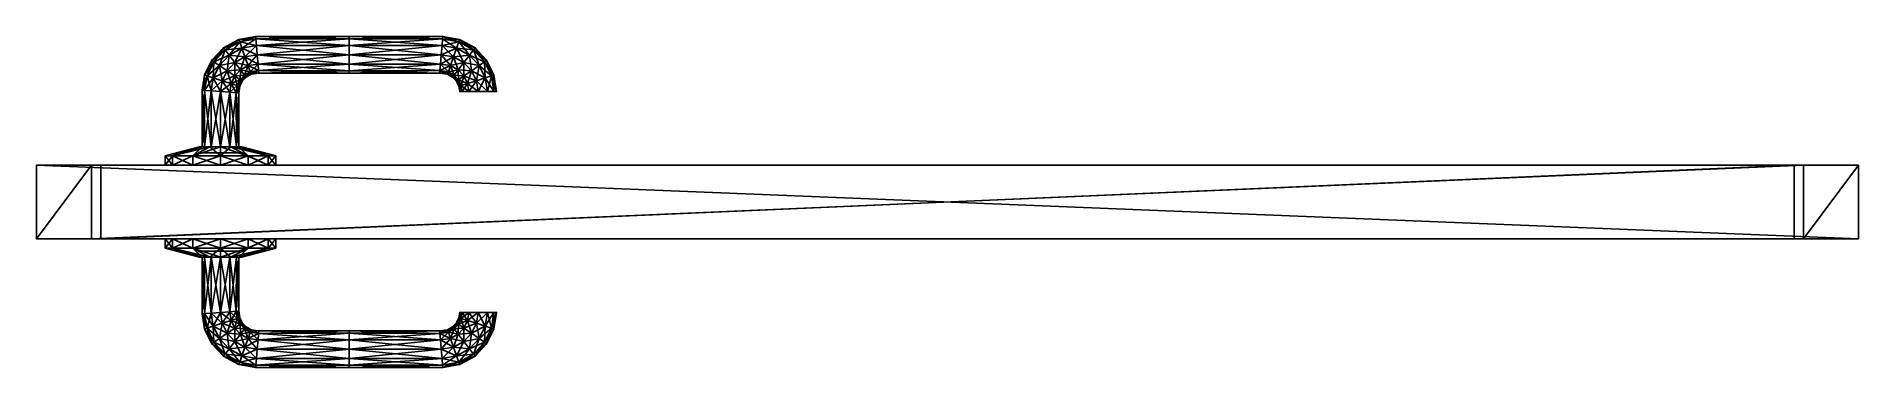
# Model space of a CAD drawing. Extents: x -49.5 to 49.5, y -9 to 9.
import ezdxf

# ---------------------------------------------------------------- set-up
doc = ezdxf.new("R2010")
doc.units = 0
doc.layers.add('DOOR', color=9, linetype='CONTINUOUS')
doc.layers.add('FRAME', color=234, linetype='CONTINUOUS')

msp = doc.modelspace()

# ---------------------------------------------------------------- meshes
at = {"layer": 'DOOR', "color": 9}
mesh = msp.add_polyface(dxfattribs=at)
corners = [(-37.504074, 8.000047, 99.000061), (-38.169968, 7.887376, 99.000061), (-38.335373, 8.364793, 99.136719), (-37.54631, 8.502366, 99.136719), (-38.45256, 8.70427, 99.495605), (-37.574387, 8.860765, 99.495605), (-38.497482, 8.832932, 100.000061), (-37.586105, 8.996873, 100.000061), (-38.45256, 8.70427, 100.504517), (-37.574387, 8.860765, 100.504517), (-38.334518, 8.364427, 100.863403), (-37.54631, 8.502366, 100.863403), (-38.169968, 7.887376, 101.000061), (-39.032516, 7.982469, 99.136719), (-38.722092, 7.584276, 99.000061), (-39.252731, 8.265794, 99.495605), (-39.335373, 8.374681, 100.000061), (-39.252731, 8.265794, 100.504517), (-39.032516, 7.982469, 100.863403), (-38.722092, 7.584276, 101.000061), (-38.412399, 7.186204, 100.863403), (-38.003098, 7.411912, 100.863403), (-38.193649, 6.902025, 100.504578), (-37.885666, 7.072435, 100.504578), (-38.110153, 6.793748, 100.000061), (-37.841843, 6.943529, 100.000061), (-38.19426, 6.901781, 99.495544), (-37.886154, 7.072435, 99.495544), (-38.412399, 7.186204, 99.136719), (-38.003098, 7.411912, 99.136719), (-39.558395, 7.42241, 99.136719), (-39.142502, 7.1364, 99.000061), (-39.853439, 7.62639, 99.495605), (-39.96489, 7.704515, 100.000061), (-39.853439, 7.62639, 100.504517), (-39.558884, 7.421678, 100.863403), (-39.142502, 7.1364, 101.000061), (-38.728683, 6.848802, 100.863403), (-38.728683, 6.848802, 99.136719), (-39.890671, 6.743944, 99.136719), (-40.232834, 6.85222, 99.495605), (-40.362961, 6.89348, 100.000061), (-40.232834, 6.85222, 100.504517), (-39.890671, 6.743944, 100.863403), (-39.40947, 6.592088, 101.000061)]
mesh.append_faces([[corners[k] for k in face] for face in [(1, 13, 2), (2, 15, 4), (4, 16, 6), (6, 17, 8), (8, 18, 10), (10, 19, 12), (12, 20, 21), (21, 22, 23), (23, 24, 25), (25, 26, 27), (27, 28, 29), (29, 14, 1), (14, 30, 13), (13, 32, 15), (15, 33, 16), (16, 34, 17), (17, 35, 18), (18, 36, 19), (19, 37, 20), (26, 38, 28), (28, 31, 14), (31, 39, 30), (30, 40, 32), (32, 41, 33), (33, 42, 34), (34, 43, 35), (35, 44, 36)]], dxfattribs={"vtx0": -1})
mesh.append_faces([[corners[k] for k in face] for face in [(0, 1, 2), (3, 2, 4), (5, 4, 6), (7, 6, 8), (9, 8, 10), (11, 10, 12), (1, 14, 13), (2, 13, 15), (4, 15, 16), (6, 16, 17), (8, 17, 18), (10, 18, 19), (12, 19, 20), (21, 20, 22), (23, 22, 24), (27, 26, 28), (29, 28, 14), (14, 31, 30), (13, 30, 32), (15, 32, 33), (16, 33, 34), (17, 34, 35), (18, 35, 36), (19, 36, 37), (28, 38, 31), (30, 39, 40), (32, 40, 41), (33, 41, 42), (34, 42, 43)]], dxfattribs={"vtx2": -1})
mesh = msp.add_polyface(dxfattribs=at)
corners = [(-32.504074, 7.999787, 99.000061), (-37.54631, 8.502366, 99.136719), (-32.502365, 8.505158, 99.136719), (-37.504074, 8.000047, 99.000061), (-37.574387, 8.860765, 99.495605), (-32.502365, 8.863313, 99.495605), (-37.586105, 8.996873, 100.000061), (-32.502975, 9.000031, 100.000061), (-37.574387, 8.860765, 100.504517), (-32.502365, 8.863313, 100.504517), (-37.54631, 8.502366, 100.863403), (-32.502365, 8.505158, 100.863403), (-37.504074, 8.000047, 101.000061), (-32.504074, 7.999787, 101.000061), (-37.460739, 7.497606, 100.863403), (-32.502609, 7.495759, 100.863403), (-37.432297, 7.139452, 100.504578), (-32.503708, 7.136384, 100.504578), (-37.4207, 7.003343, 100.000061), (-32.503464, 6.999787, 100.000061), (-37.432297, 7.139452, 99.495544), (-32.503708, 7.136384, 99.495544), (-37.460739, 7.497606, 99.136719), (-32.502609, 7.495759, 99.136719), (-38.335373, 8.364793, 99.136719), (-38.45256, 8.70427, 99.495605), (-38.497482, 8.832932, 100.000061), (-38.45256, 8.70427, 100.504517), (-38.334518, 8.364427, 100.863403), (-38.169968, 7.887376, 101.000061), (-38.003098, 7.411912, 100.863403), (-37.885666, 7.072435, 100.504578), (-37.841843, 6.943529, 100.000061), (-37.886154, 7.072435, 99.495544), (-38.003098, 7.411912, 99.136719), (-38.169968, 7.887376, 99.000061), (-38.002365, 2.000291, 97.401985), (-36.904953, 2.500047, 98.500061), (-36.906296, 1.99907, 98.500061), (-38.002853, 2.499925, 97.401985), (-36.501877, 2.500169, 100.000061), (-36.501877, 2.000047, 100.000061), (-36.904953, 2.500047, 101.500061), (-36.906296, 1.99907, 101.500061), (-38.00383, 2.499437, 102.598137), (-38.002365, 2.000291, 102.598137), (-38.514206, 2.999437, 99.429039), (-38.361496, 3.000047, 100.000061), (-38.514206, 2.999437, 100.571083), (-38.003586, 1.999681, 87.401985), (-36.904953, 2.500047, 88.500061), (-36.906296, 1.99907, 88.500061), (-38.002853, 2.49994, 87.401985), (-36.501877, 2.500169, 90.000061), (-36.501755, 2.000169, 90.000061), (-36.904953, 2.500047, 91.500061), (-36.906296, 1.99907, 91.500061), (-38.002853, 2.499925, 92.598137), (-38.003586, 1.999681, 92.598137), (-39.502853, 2.500169, 90.000061)]
mesh.append_faces([[corners[k] for k in face] for face in [(0, 1, 2), (2, 4, 5), (5, 6, 7), (7, 8, 9), (3, 24, 1), (1, 25, 4), (4, 26, 6), (6, 27, 8), (8, 28, 10), (10, 29, 12), (12, 30, 14), (14, 31, 16), (16, 32, 18), (18, 33, 20), (20, 34, 22), (22, 35, 3), (36, 37, 38), (38, 40, 41), (41, 42, 43), (43, 44, 45), (39, 46, 37), (37, 47, 40), (40, 48, 42), (49, 50, 51), (51, 53, 54), (54, 55, 56), (56, 57, 58)]], dxfattribs={"vtx0": -1})
mesh.append_faces([[corners[k] for k in face] for face in [(50, 59, 53), (53, 59, 55)]], dxfattribs={"vtx0": -1, "vtx1": -1})
mesh.append_faces([[corners[k] for k in face] for face in [(0, 3, 1), (2, 1, 4), (5, 4, 6), (7, 6, 8), (9, 8, 10), (11, 10, 12), (13, 12, 14), (15, 14, 16), (17, 16, 18), (19, 18, 20), (21, 20, 22), (23, 22, 3), (12, 29, 30), (14, 30, 31), (16, 31, 32), (18, 32, 33), (20, 33, 34), (22, 34, 35), (36, 39, 37), (38, 37, 40), (41, 40, 42), (43, 42, 44), (40, 47, 48), (49, 52, 50), (51, 50, 53), (54, 53, 55), (56, 55, 57)]], dxfattribs={"vtx2": -1})
mesh = msp.add_polyface(dxfattribs=at)
corners = [(-26.81279, 6.901764, 100.504585), (-27.165573, 6.942902, 100.000069), (-26.895554, 6.793488, 100.000069), (-27.120529, 7.072419, 100.504585), (-27.120529, 7.072419, 99.495552), (-26.81279, 6.901764, 99.495552), (-27.001877, 7.412018, 99.136726), (-26.837448, 7.887604, 99.000069), (-27.461716, 8.502228, 99.136726), (-26.671555, 8.363922, 99.136726), (-27.504562, 7.999665, 99.000069), (-27.431931, 8.860504, 99.495613), (-26.552414, 8.703644, 99.495613), (-27.42131, 8.996124, 100.000069), (-26.507492, 8.833038, 100.000069), (-27.431931, 8.860504, 100.504524), (-26.552414, 8.703644, 100.504524), (-27.461716, 8.502228, 100.863411), (-26.671555, 8.363922, 100.863411), (-27.504562, 7.999665, 101.000069), (-26.837448, 7.887604, 101.000069), (-27.546188, 7.496613, 100.863411), (-27.001877, 7.412018, 100.863411), (-27.574631, 7.140656, 100.504585), (-27.585617, 7.004059, 100.000069), (-27.574631, 7.140656, 99.495552), (-27.546188, 7.496613, 99.136726), (-32.502365, 8.505158, 99.136719), (-32.504074, 7.999787, 99.000061), (-32.502365, 8.863313, 99.495605), (-32.502975, 9.000031, 100.000061), (-32.502365, 8.863313, 100.504517), (-32.502365, 8.505158, 100.863403), (-32.504074, 7.999787, 101.000061), (-32.502609, 7.495759, 100.863403), (-32.503708, 7.136384, 100.504578), (-32.503464, 6.999787, 100.000061), (-32.503708, 7.136384, 99.495544), (-32.502609, 7.495759, 99.136719), (-37.54631, 8.502366, 100.863403), (-37.504074, 8.000047, 101.000061), (-37.460739, 7.497606, 100.863403), (-37.432297, 7.139452, 100.504578), (-37.4207, 7.003343, 100.000061), (-37.432297, 7.139452, 99.495544), (-37.460739, 7.497606, 99.136719), (-37.504074, 8.000047, 99.000061)]
mesh.append_faces([[corners[k] for k in face] for face in [(0, 1, 2), (7, 8, 9), (18, 19, 20), (20, 21, 22), (22, 23, 3), (3, 24, 1), (1, 25, 4), (4, 26, 6), (6, 10, 7), (10, 27, 8), (8, 29, 11), (11, 30, 13), (13, 31, 15), (15, 32, 17), (17, 33, 19), (19, 34, 21), (21, 35, 23), (23, 36, 24), (24, 37, 25), (25, 38, 26), (26, 28, 10), (31, 39, 32), (32, 40, 33), (33, 41, 34), (34, 42, 35), (35, 43, 36), (36, 44, 37), (37, 45, 38), (38, 46, 28)]], dxfattribs={"vtx0": -1})
mesh.append_faces([[corners[k] for k in face] for face in [(0, 3, 1), (2, 1, 4), (5, 4, 6), (7, 10, 8), (9, 8, 11), (12, 11, 13), (14, 13, 15), (16, 15, 17), (18, 17, 19), (20, 19, 21), (22, 21, 23), (3, 23, 24), (1, 24, 25), (4, 25, 26), (6, 26, 10), (10, 28, 27), (8, 27, 29), (11, 29, 30), (13, 30, 31), (15, 31, 32), (17, 32, 33), (19, 33, 34), (21, 34, 35), (23, 35, 36), (24, 36, 37), (25, 37, 38), (26, 38, 28)]], dxfattribs={"vtx2": -1})
mesh = msp.add_polyface(dxfattribs=at)
corners = [(-26.008316, -6.001328, 100.863411), (-26.008316, -6.001328, 99.136726), (-26.365128, -6.00206, 99.495552), (-26.008347, 5.99942, 100.863411), (-26.365158, 6.000153, 99.495552), (-26.008347, 5.99942, 99.136726), (-26.503342, 5.999665, 100.000069), (-26.365158, 6.000153, 100.504585), (-26.419235, 6.332428, 100.504585), (-26.078171, 6.439362, 100.863411), (-26.54985, 6.290436, 100.000069), (-26.419968, 6.331208, 99.495552), (-26.078171, 6.439362, 99.136726), (-26.573776, 6.644928, 100.504585), (-26.27739, 6.849518, 100.863411), (-26.684738, 6.568512, 100.000069), (-26.573776, 6.644928, 99.495552), (-26.27739, 6.849518, 99.136726), (-25.862839, 7.136383, 99.000069), (-26.281906, 7.584625, 99.000069), (-25.972824, 7.982941, 99.136726), (-25.862839, 7.136383, 101.000069), (-26.593185, 7.184968, 100.863411), (-26.281906, 7.584625, 101.000069), (-26.81279, 6.901764, 100.504585), (-26.895554, 6.793488, 100.000069), (-26.81279, 6.901764, 99.495552), (-26.593185, 7.184968, 99.136726), (-26.671555, 8.363922, 99.136726), (-26.837448, 7.887604, 99.000069), (-26.552414, 8.703644, 99.495613), (-25.754807, 8.265656, 99.495613), (-26.507492, 8.833038, 100.000069), (-25.671188, 8.373566, 100.000069), (-26.552414, 8.703644, 100.504524), (-25.754807, 8.265656, 100.504524), (-26.671555, 8.363922, 100.863411), (-25.972824, 7.982941, 100.863411), (-26.837448, 7.887604, 101.000069), (-27.001877, 7.412018, 100.863411), (-27.120529, 7.072419, 100.504585), (-27.120529, 7.072419, 99.495552), (-27.001877, 7.412018, 99.136726), (-27.431931, 8.860504, 99.495613), (-27.42131, 8.996124, 100.000069), (-27.431931, 8.860504, 100.504524), (-27.461716, 8.502228, 100.863411)]
mesh.append_faces([[corners[k] for k in face] for face in [(3, 8, 7), (7, 10, 6), (6, 11, 4), (4, 12, 5), (9, 13, 8), (8, 15, 10), (10, 16, 11), (11, 17, 12), (21, 22, 14), (14, 24, 13), (13, 25, 15), (15, 26, 16), (16, 27, 17), (17, 19, 18), (19, 28, 20), (20, 30, 31), (35, 36, 37), (37, 38, 23), (23, 39, 22), (22, 40, 24), (25, 41, 26), (26, 42, 27), (27, 29, 19), (28, 43, 30), (30, 44, 32), (32, 45, 34), (34, 46, 36)]], dxfattribs={"vtx0": -1})
mesh.append_faces([[corners[k] for k in face] for face in [(0, 1, 2), (3, 4, 5), (3, 6, 4)]], dxfattribs={"vtx0": -1, "vtx2": -1})
mesh.append_faces([[corners[k] for k in face] for face in [(3, 7, 6), (3, 9, 8), (7, 8, 10), (6, 10, 11), (4, 11, 12), (9, 14, 13), (8, 13, 15), (10, 15, 16), (11, 16, 17), (12, 17, 18), (18, 19, 20), (21, 23, 22), (14, 22, 24), (13, 24, 25), (15, 25, 26), (16, 26, 27), (17, 27, 19), (19, 29, 28), (20, 28, 30), (31, 30, 32), (33, 32, 34), (35, 34, 36), (37, 36, 38), (23, 38, 39), (22, 39, 40), (27, 42, 29)]], dxfattribs={"vtx2": -1})
mesh = msp.add_polyface(dxfattribs=at)
corners = [(-46.000015, -1.999956, 226.000549), (45.999954, -1.999918, 226.000549), (45.999985, 2.000082, 226.000549), (-46.000015, 2.000044, 226.000549), (-46.000015, -2.000017, 0.499931), (45.999954, -1.999979, 0.499931), (45.999985, 2.000021, 0.49993), (-46.000015, 1.999983, 0.49993), (-26.008316, -6.001328, 100.863411), (-24.996964, -6.002792, 100.863411), (-24.639786, -6.001938, 100.504524), (-24.503189, -6.00206, 100.000069), (-24.639786, -6.001938, 99.495613), (-24.996964, -6.002792, 99.136726), (-25.503799, -6.001083, 99.000069), (-25.114517, -6.746078, 99.136726), (-24.773087, -6.854599, 99.495613), (-24.642349, -6.895248, 100.000069), (-24.773087, -6.854599, 100.504524), (-25.114761, -6.746567, 100.863411), (-25.595596, -6.594589, 101.000069), (-25.153824, -7.628036, 99.495613), (-25.44838, -7.424545, 99.136726), (-25.0392, -7.706894, 100.000069), (-25.153824, -7.628036, 100.504524), (-25.44838, -7.424545, 100.863411), (-25.671158, -8.375473, 100.000069), (-26.008347, 5.99942, 100.863411), (-24.639816, 6.000031, 100.504524), (-24.996994, 6.000885, 100.863411), (-24.50322, 6.000153, 100.000069), (-24.639816, 6.000031, 99.495613), (-24.996994, 6.000885, 99.136726), (-25.50383, 5.999176, 99.000069), (-25.114548, 6.744171, 99.136726), (-24.773117, 6.852692, 99.495613), (-24.64238, 6.893341, 100.000069), (-24.773117, 6.852692, 100.504524), (-25.114792, 6.744659, 100.863411), (-25.595627, 6.592682, 101.000069), (-25.153854, 7.626129, 99.495613), (-25.44841, 7.422638, 99.136726), (-25.03923, 7.704987, 100.000069), (-25.153854, 7.626129, 100.504524), (-25.44841, 7.422638, 100.863411), (-25.671188, 8.373566, 100.000069)]
mesh.append_faces([[corners[k] for k in face] for face in [(0, 2, 3), (0, 5, 1), (1, 6, 2), (2, 7, 3), (4, 6, 5), (13, 16, 15), (12, 17, 16), (11, 18, 17), (10, 19, 18), (9, 20, 19), (15, 21, 22), (16, 23, 21), (17, 24, 23), (18, 25, 24), (33, 34, 32), (32, 35, 31), (31, 36, 30), (30, 37, 28), (28, 38, 29), (34, 40, 35), (35, 42, 36), (36, 43, 37), (37, 44, 38), (40, 45, 42)]], dxfattribs={"vtx0": -1})
mesh.append_faces([[corners[k] for k in face] for face in [(8, 9, 10), (8, 10, 11), (8, 11, 12), (8, 12, 13), (27, 28, 29), (27, 30, 28), (27, 31, 30), (27, 32, 31)]], dxfattribs={"vtx0": -1, "vtx2": -1})
mesh.append_faces([[corners[k] for k in face] for face in [(0, 1, 2), (0, 4, 5), (1, 5, 6), (2, 6, 7), (4, 7, 6), (14, 13, 15), (13, 12, 16), (12, 11, 17), (11, 10, 18), (10, 9, 19), (15, 16, 21), (16, 17, 23), (17, 18, 24), (18, 19, 25), (21, 23, 26), (32, 34, 35), (31, 35, 36), (30, 36, 37), (28, 37, 38), (29, 38, 39), (34, 41, 40), (35, 40, 42), (36, 42, 43), (37, 43, 44)]], dxfattribs={"vtx2": -1})
mesh = msp.add_polyface(dxfattribs=at)
corners = [(-26.008316, -6.001328, 100.863411), (-25.503799, -6.001083, 101.000069), (-24.996964, -6.002792, 100.863411), (-24.996964, -6.002792, 99.136726), (-25.503799, -6.001083, 99.000069), (-26.008316, -6.001328, 99.136726), (-25.114517, -6.746078, 99.136726), (-25.596573, -6.593613, 99.000069), (-25.595596, -6.594589, 101.000069), (-26.07814, -6.441269, 100.863411), (-26.07814, -6.441269, 99.136726), (-25.44838, -7.424545, 99.136726), (-25.862808, -7.13829, 99.000069), (-25.114761, -6.746567, 100.863411), (-25.862808, -7.13829, 101.000069), (-25.44838, -7.424545, 100.863411), (-26.277359, -6.851425, 100.863411), (-25.972794, -7.984848, 99.136726), (-25.153824, -7.628036, 99.495613), (-25.754776, -8.267563, 99.495613), (-25.671158, -8.375473, 100.000069), (-25.0392, -7.706894, 100.000069), (-25.153824, -7.628036, 100.504524), (-25.754776, -8.267563, 100.504524), (-25.972794, -7.984848, 100.863411), (-26.281876, -7.586533, 101.000069), (-26.507462, -8.834946, 100.000069), (-26.552383, -8.705551, 100.504524), (-26.008347, 5.99942, 100.863411), (-24.996994, 6.000885, 100.863411), (-25.50383, 5.999176, 101.000069), (-25.50383, 5.999176, 99.000069), (-24.996994, 6.000885, 99.136726), (-26.008347, 5.99942, 99.136726), (-25.596603, 6.591705, 99.000069), (-25.114548, 6.744171, 99.136726), (-25.595627, 6.592682, 101.000069), (-26.078171, 6.439362, 100.863411), (-26.078171, 6.439362, 99.136726), (-25.44841, 7.422638, 99.136726), (-25.862839, 7.136383, 99.000069), (-25.114792, 6.744659, 100.863411), (-25.862839, 7.136383, 101.000069), (-25.44841, 7.422638, 100.863411), (-26.27739, 6.849518, 100.863411), (-25.972824, 7.982941, 99.136726), (-25.754807, 8.265656, 99.495613), (-25.153854, 7.626129, 99.495613), (-25.671188, 8.373566, 100.000069), (-25.03923, 7.704987, 100.000069), (-25.754807, 8.265656, 100.504524), (-25.153854, 7.626129, 100.504524), (-25.972824, 7.982941, 100.863411), (-26.281906, 7.584625, 101.000069), (-26.507492, 8.833038, 100.000069), (-26.552414, 8.703644, 100.504524)]
mesh.append_faces([[corners[k] for k in face] for face in [(4, 6, 7), (1, 9, 8), (5, 7, 10), (7, 11, 12), (13, 14, 15), (8, 16, 14), (11, 19, 17), (18, 20, 19), (21, 23, 20), (22, 24, 23), (15, 25, 24), (28, 29, 30), (29, 36, 30), (30, 37, 28), (33, 34, 31), (34, 39, 35), (41, 42, 36), (36, 44, 37), (38, 40, 34), (40, 45, 39), (39, 46, 47), (49, 50, 51), (51, 52, 43), (43, 53, 42), (46, 54, 48), (48, 55, 50)]], dxfattribs={"vtx0": -1})
mesh.append_faces([[corners[k] for k in face] for face in [(0, 3, 4), (0, 4, 5), (28, 31, 32), (28, 33, 31)]], dxfattribs={"vtx0": -1, "vtx2": -1})
mesh.append_faces([[corners[k] for k in face] for face in [(0, 1, 2), (2, 1, 8), (1, 0, 9), (5, 4, 7), (7, 6, 11), (13, 8, 14), (8, 9, 16), (10, 7, 12), (12, 11, 17), (11, 18, 19), (21, 22, 23), (22, 15, 24), (15, 14, 25), (19, 20, 26), (20, 23, 27), (31, 34, 35), (30, 36, 37), (33, 38, 34), (34, 40, 39), (41, 43, 42), (36, 42, 44), (39, 45, 46), (47, 46, 48), (49, 48, 50), (51, 50, 52), (43, 52, 53)]], dxfattribs={"vtx2": -1})
mesh = msp.add_polyface(dxfattribs=at)
corners = [(-37.841843, 6.943529, 100.000061), (-38.110153, 6.793748, 100.000061), (-38.19426, 6.901781, 99.495544), (-38.412399, 7.186204, 100.863403), (-38.434494, 6.644334, 100.504578), (-38.193649, 6.902025, 100.504578), (-38.728683, 6.848802, 100.863403), (-38.319138, 6.56804, 100.000061), (-38.434494, 6.644334, 99.495544), (-38.728683, 6.848802, 99.136719), (-39.142502, 7.1364, 99.000061), (-39.40947, 6.592088, 99.000061), (-39.890671, 6.743944, 99.136719), (-39.558884, 7.421678, 100.863403), (-39.890671, 6.743944, 100.863403), (-39.40947, 6.592088, 101.000061), (-39.142502, 7.1364, 101.000061), (-38.92717, 6.440599, 100.863403), (-38.585617, 6.331956, 100.504578), (-38.456955, 6.29033, 100.000061), (-38.585739, 6.332078, 99.495544), (-38.92717, 6.440599, 99.136719), (-40.004196, 6.040086, 99.136719), (-39.502365, 6.000413, 99.000061), (-40.363205, 6.06743, 99.495605), (-40.232834, 6.85222, 99.495605), (-40.500168, 6.077562, 100.000061), (-40.362961, 6.89348, 100.000061), (-40.363205, 6.06743, 100.504517), (-40.232834, 6.85222, 100.504517), (-40.004196, 6.040086, 100.863403), (-39.502365, 6.000413, 101.000061), (-38.999313, 5.961229, 100.863403), (-38.642502, 5.93242, 100.504578), (-38.505051, 5.921922, 100.000061), (-38.643112, 5.93181, 99.495544), (-38.999313, 5.961229, 99.136719), (-40.006516, 3.000535, 99.136719), (-40.366257, 3.000169, 99.495605), (-40.502121, 3.000413, 100.000061), (-40.366257, 3.000169, 100.504517), (-40.00798, 2.999559, 100.863403), (-39.502121, 2.999925, 101.000061), (-38.99736, 2.999925, 100.863403), (-38.63884, 2.999925, 100.504578), (-38.99736, 2.999925, 99.136719), (-39.502121, 2.999925, 99.000061)]
mesh.append_faces([[corners[k] for k in face] for face in [(3, 4, 5), (5, 7, 1), (1, 8, 2), (16, 17, 6), (6, 18, 4), (4, 19, 7), (7, 20, 8), (8, 21, 9), (9, 11, 10), (11, 22, 12), (12, 24, 25), (25, 26, 27), (27, 28, 29), (29, 30, 14), (14, 31, 15), (15, 32, 17), (17, 33, 18), (18, 34, 19), (19, 35, 20), (20, 36, 21), (21, 23, 11), (23, 37, 22), (22, 38, 24), (24, 39, 26), (26, 40, 28), (28, 41, 30), (30, 42, 31), (31, 43, 32), (32, 44, 33), (35, 45, 36), (36, 46, 23)]], dxfattribs={"vtx0": -1})
mesh.append_faces([[corners[k] for k in face] for face in [(0, 1, 2), (3, 6, 4), (5, 4, 7), (1, 7, 8), (2, 8, 9), (10, 11, 12), (13, 14, 15), (16, 15, 17), (6, 17, 18), (4, 18, 19), (7, 19, 20), (8, 20, 21), (9, 21, 11), (11, 23, 22), (12, 22, 24), (25, 24, 26), (27, 26, 28), (29, 28, 30), (14, 30, 31), (15, 31, 32), (17, 32, 33), (18, 33, 34), (19, 34, 35), (20, 35, 36), (21, 36, 23)]], dxfattribs={"vtx2": -1})
mesh = msp.add_polyface(dxfattribs=at)
corners = [(-46.000015, 2.000044, 226.000549), (-46.000015, 1.999983, 0.49993), (-46.000015, -2.000017, 0.499931), (-40.004196, 6.040086, 99.136719), (-40.006516, 3.000535, 99.136719), (-40.366257, 3.000169, 99.495605), (-40.363205, 6.06743, 99.495605), (-40.502121, 3.000413, 100.000061), (-40.500168, 6.077562, 100.000061), (-40.366257, 3.000169, 100.504517), (-40.363205, 6.06743, 100.504517), (-40.00798, 2.999559, 100.863403), (-40.004196, 6.040086, 100.863403), (-39.502121, 2.999925, 101.000061), (-39.501633, 2.000047, 103.000061), (-41.001999, 2.500535, 102.598137), (-41.002365, 2.000291, 102.598137), (-39.502853, 2.500169, 103.000061), (-42.100388, 2.500658, 101.500061), (-42.100143, 2.000414, 101.500061), (-42.502853, 2.500047, 100.000061), (-42.502243, 2.00017, 100.000061), (-42.100388, 2.500658, 98.500061), (-42.100143, 2.000414, 98.500061), (-41.001999, 2.500535, 97.401985), (-41.002365, 2.000291, 97.401985), (-39.502853, 2.500169, 97.000061), (-39.501633, 2.000047, 97.000061), (-40.07402, 3.000047, 100.989098), (-40.49321, 2.999437, 100.571083), (-40.644333, 3.000535, 100.000061), (-40.49321, 2.999437, 99.429039), (-40.07402, 3.000047, 99.011017), (-39.502121, 2.999925, 98.858017), (-39.502121, 2.999925, 100.000061), (-39.501633, 2.000047, 93.000061), (-41.001999, 2.500535, 92.598137), (-41.002365, 2.000291, 92.598137), (-39.502853, 2.500169, 93.000061), (-42.100388, 2.500658, 91.500061), (-42.100143, 2.000414, 91.500061), (-42.502853, 2.500047, 90.000061), (-42.502243, 2.00017, 90.000061), (-42.100388, 2.500658, 88.500061), (-42.100143, 2.000414, 88.500061), (-41.001999, 2.500551, 87.401985), (-41.002365, 2.000291, 87.401985), (-39.502853, 2.500169, 87.000061), (-39.501633, 2.000047, 87.000061), (-39.502853, 2.500169, 90.000061), (-40.264572, 2.67444, 90.354477), (-39.001999, 2.674806, 90.13549), (-40.003708, 2.67383, 90.135483), (-40.439011, 2.674562, 90.650177), (-38.741623, 2.673341, 90.354485), (-40.504318, 2.673219, 91.000061), (-40.367477, 2.673707, 91.504562)]
mesh.append_faces([[corners[k] for k in face] for face in [(14, 15, 16), (16, 18, 19), (19, 20, 21), (21, 22, 23), (23, 24, 25), (25, 26, 27), (17, 28, 15), (15, 29, 18), (18, 30, 20), (20, 31, 22), (22, 32, 24), (24, 33, 26), (35, 36, 37), (37, 39, 40), (40, 41, 42), (42, 43, 44), (44, 45, 46), (46, 47, 48)]], dxfattribs={"vtx0": -1})
mesh.append_faces([[corners[k] for k in face] for face in [(28, 34, 29), (29, 34, 30), (30, 34, 31), (31, 34, 32), (38, 49, 36), (36, 49, 39), (39, 49, 41), (41, 49, 43), (43, 49, 45), (45, 49, 47), (50, 51, 52), (53, 54, 50), (55, 54, 53), (56, 54, 55)]], dxfattribs={"vtx0": -1, "vtx1": -1})
mesh.append_faces([[corners[k] for k in face] for face in [(0, 1, 2), (3, 4, 5), (6, 5, 7), (8, 7, 9), (10, 9, 11), (12, 11, 13), (14, 17, 15), (16, 15, 18), (19, 18, 20), (21, 20, 22), (23, 22, 24), (25, 24, 26), (15, 28, 29), (18, 29, 30), (20, 30, 31), (22, 31, 32), (24, 32, 33), (35, 38, 36), (37, 36, 39), (40, 39, 41), (42, 41, 43), (44, 43, 45), (46, 45, 47)]], dxfattribs={"vtx2": -1})
mesh = msp.add_polyface(dxfattribs=at)
corners = [(-39.502365, 6.000413, 99.000061), (-39.502121, 2.999925, 99.000061), (-40.006516, 3.000535, 99.136719), (-39.502365, 6.000413, 101.000061), (-39.502121, 2.999925, 101.000061), (-38.99736, 2.999925, 100.863403), (-38.999313, 5.961229, 100.863403), (-38.63884, 2.999925, 100.504578), (-38.642502, 5.93242, 100.504578), (-38.503952, 2.999559, 100.000061), (-38.505051, 5.921922, 100.000061), (-38.63884, 2.999925, 99.495544), (-38.643112, 5.93181, 99.495544), (-38.99736, 2.999925, 99.136719), (-38.999313, 5.961229, 99.136719), (-39.501633, 2.000047, 97.000061), (-38.002853, 2.499925, 97.401985), (-38.002365, 2.000291, 97.401985), (-39.502853, 2.500169, 97.000061), (-38.002365, 2.000291, 102.598137), (-39.502853, 2.500169, 103.000061), (-39.501633, 2.000047, 103.000061), (-38.00383, 2.499437, 102.598137), (-39.502121, 2.999925, 101.142105), (-40.07402, 3.000047, 100.989098), (-38.931564, 2.999803, 99.011017), (-39.502121, 2.999925, 98.858017), (-38.514206, 2.999437, 99.429039), (-36.904953, 2.500047, 98.500061), (-38.361496, 3.000047, 100.000061), (-36.904953, 2.500047, 101.500061), (-38.931564, 2.999803, 100.989098), (-38.514206, 2.999437, 100.571083), (-39.502121, 2.999925, 100.000061), (-40.07402, 3.000047, 99.011017), (-39.501633, 2.000047, 87.000061), (-38.002853, 2.49994, 87.401985), (-38.003586, 1.999681, 87.401985), (-39.502853, 2.500169, 87.000061), (-38.003586, 1.999681, 92.598137), (-39.502853, 2.500169, 93.000061), (-39.501633, 2.000047, 93.000061), (-38.002853, 2.499925, 92.598137), (-39.502853, 2.500169, 90.000061), (-36.904953, 2.500047, 88.500061), (-36.904953, 2.500047, 91.500061), (-39.756271, 2.673707, 88.068382), (-39.249924, 2.674562, 88.068382), (-39.501877, 2.674806, 88.000061), (-39.072067, 2.673707, 88.24781), (-39.001999, 2.674806, 88.500061), (-39.934982, 2.674318, 88.24781), (-40.003708, 2.67383, 88.500061), (-39.001999, 2.674806, 88.776024), (-40.003708, 2.67383, 88.776016), (-40.003708, 2.67383, 89.415405), (-39.001999, 2.674806, 89.415405), (-39.001999, 2.674806, 90.13549), (-40.003708, 2.67383, 90.135483), (-40.264572, 2.67444, 90.354477), (-38.741623, 2.673341, 90.354485), (-40.007858, 2.67383, 91.863426), (-40.367477, 2.673707, 91.504562), (-39.501877, 2.674806, 92.000061), (-38.999313, 2.673952, 91.863419), (-38.639694, 2.674318, 91.504562), (-38.501877, 2.67444, 91.000061), (-38.566574, 2.674562, 90.650177)]
mesh.append_faces([[corners[k] for k in face] for face in [(8, 9, 10), (10, 11, 12), (15, 16, 17), (19, 20, 21), (18, 25, 16), (30, 31, 22), (22, 23, 20), (35, 36, 37), (39, 40, 41), (46, 47, 48)]], dxfattribs={"vtx0": -1})
mesh.append_faces([[corners[k] for k in face] for face in [(23, 33, 24), (34, 33, 26), (26, 33, 25), (25, 33, 27), (27, 33, 29), (29, 33, 32), (32, 33, 31), (31, 33, 23), (38, 43, 36), (36, 43, 44), (45, 43, 42), (42, 43, 40), (51, 50, 46), (52, 50, 51), (54, 53, 52), (55, 53, 54), (58, 57, 55), (61, 60, 62), (63, 60, 61), (64, 60, 63), (65, 60, 64), (66, 60, 65)]], dxfattribs={"vtx0": -1, "vtx1": -1})
mesh.append_faces([[corners[k] for k in face] for face in [(46, 49, 47), (46, 50, 49), (52, 53, 50), (55, 56, 53), (55, 57, 56), (59, 60, 57)]], dxfattribs={"vtx0": -1, "vtx2": -1})
mesh.append_faces([[corners[k] for k in face] for face in [(67, 60, 66)]], dxfattribs={"vtx1": -1})
mesh.append_faces([[corners[k] for k in face] for face in [(0, 1, 2), (3, 4, 5), (6, 5, 7), (8, 7, 9), (10, 9, 11), (12, 11, 13), (14, 13, 1), (15, 18, 16), (19, 22, 20), (20, 23, 24), (18, 26, 25), (16, 25, 27), (28, 27, 29), (30, 32, 31), (22, 31, 23), (35, 38, 36), (39, 42, 40)]], dxfattribs={"vtx2": -1})
mesh = msp.add_polyface(dxfattribs=at)
corners = [(-46.000015, 2.000044, 226.000549), (-46.000015, -2.000017, 0.499931), (-46.000015, -1.999956, 226.000549), (-40.004166, -6.041994, 99.136719), (-40.366226, -3.002077, 99.495605), (-40.006485, -3.002443, 99.136719), (-40.363174, -6.069337, 99.495605), (-40.50209, -3.002321, 100.000061), (-40.500137, -6.079469, 100.000061), (-40.366226, -3.002077, 100.504517), (-40.363174, -6.069337, 100.504517), (-40.00795, -3.001466, 100.863403), (-40.004166, -6.041994, 100.863403), (-39.50209, -3.001832, 101.000061), (-39.501602, -2.001955, 103.000061), (-41.002335, -2.002199, 102.598137), (-41.001968, -2.502443, 102.598137), (-39.502823, -2.502077, 103.000061), (-42.100113, -2.002321, 101.500061), (-42.100357, -2.502565, 101.500061), (-42.502213, -2.002077, 100.000061), (-42.502823, -2.501955, 100.000061), (-42.100113, -2.002321, 98.500061), (-42.100357, -2.502565, 98.500061), (-41.002335, -2.002199, 97.401985), (-41.001968, -2.502443, 97.401985), (-39.501602, -2.001955, 97.000061), (-39.502823, -2.502077, 97.000061), (-40.07399, -3.001955, 100.989098), (-40.493179, -3.001344, 100.571083), (-40.644302, -3.002443, 100.000061), (-40.493179, -3.001344, 99.429039), (-40.07399, -3.001955, 99.011017), (-39.50209, -3.001832, 98.858017), (-39.50209, -3.001832, 100.000061), (-39.501602, -2.001955, 93.000061), (-41.002335, -2.002199, 92.598137), (-41.001968, -2.502443, 92.598137), (-39.502823, -2.502077, 93.000061), (-42.100113, -2.002321, 91.500061), (-42.100357, -2.502565, 91.500061), (-42.502213, -2.002077, 90.000061), (-42.502823, -2.501955, 90.000061), (-42.100113, -2.002321, 88.500061), (-42.100357, -2.502565, 88.500061), (-41.002335, -2.002199, 87.401985), (-41.001968, -2.502458, 87.401985), (-39.501602, -2.001955, 87.000061), (-39.502823, -2.502077, 87.000061), (-39.502823, -2.502077, 90.000061), (-40.264542, -2.676347, 90.354477), (-40.003677, -2.675737, 90.135483), (-39.001968, -2.676713, 90.13549), (-40.43898, -2.676469, 90.650177), (-38.741592, -2.675249, 90.354485), (-40.504288, -2.675127, 91.000061), (-40.367447, -2.675615, 91.504562), (-40.007828, -2.675737, 91.863426)]
mesh.append_faces([[corners[k] for k in face] for face in [(0, 1, 2), (3, 4, 5), (6, 7, 4), (8, 9, 7), (10, 11, 9), (12, 13, 11), (14, 16, 17), (15, 19, 16), (18, 21, 19), (20, 23, 21), (22, 25, 23), (24, 27, 25), (16, 29, 28), (19, 30, 29), (21, 31, 30), (23, 32, 31), (25, 33, 32), (35, 37, 38), (36, 40, 37), (39, 42, 40), (41, 44, 42), (43, 46, 44), (45, 48, 46)]], dxfattribs={"vtx0": -1})
mesh.append_faces([[corners[k] for k in face] for face in [(28, 29, 34), (29, 30, 34), (30, 31, 34), (31, 32, 34), (38, 37, 49), (37, 40, 49), (40, 42, 49), (42, 44, 49), (44, 46, 49), (46, 48, 49), (50, 51, 52), (53, 50, 54), (55, 53, 54), (56, 55, 54), (57, 56, 54)]], dxfattribs={"vtx1": -1, "vtx2": -1})
mesh.append_faces([[corners[k] for k in face] for face in [(14, 15, 16), (15, 18, 19), (18, 20, 21), (20, 22, 23), (22, 24, 25), (24, 26, 27), (17, 16, 28), (16, 19, 29), (19, 21, 30), (21, 23, 31), (23, 25, 32), (25, 27, 33), (35, 36, 37), (36, 39, 40), (39, 41, 42), (41, 43, 44), (43, 45, 46), (45, 47, 48)]], dxfattribs={"vtx2": -1})
mesh = msp.add_polyface(dxfattribs=at)
corners = [(-39.502335, -6.002321, 99.000061), (-40.006485, -3.002443, 99.136719), (-39.50209, -3.001832, 99.000061), (-39.502335, -6.002321, 101.000061), (-38.99733, -3.001832, 100.863403), (-39.50209, -3.001832, 101.000061), (-38.999283, -5.963136, 100.863403), (-38.638809, -3.001832, 100.504578), (-38.642471, -5.934328, 100.504578), (-38.50502, -5.92383, 100.000061), (-38.503922, -3.001466, 100.000061), (-38.643082, -5.933717, 99.495544), (-38.638809, -3.001832, 99.495544), (-38.999283, -5.963136, 99.136719), (-38.99733, -3.001832, 99.136719), (-39.501602, -2.001955, 97.000061), (-38.002335, -2.002198, 97.401985), (-38.002823, -2.501832, 97.401985), (-39.502823, -2.502077, 97.000061), (-38.002335, -2.002198, 102.598137), (-39.501602, -2.001955, 103.000061), (-39.502823, -2.502077, 103.000061), (-38.003799, -2.501344, 102.598137), (-40.07399, -3.001955, 100.989098), (-39.50209, -3.001832, 101.142105), (-38.931534, -3.00171, 99.011017), (-39.50209, -3.001832, 98.858017), (-38.514175, -3.001344, 99.429039), (-36.904922, -2.501954, 98.500061), (-38.361465, -3.001954, 100.000061), (-36.904922, -2.501954, 101.500061), (-38.931534, -3.00171, 100.989098), (-38.514175, -3.001344, 100.571083), (-39.50209, -3.001832, 100.000061), (-40.07399, -3.001955, 99.011017), (-39.501602, -2.001955, 87.000061), (-38.003555, -2.001588, 87.401985), (-38.002823, -2.501848, 87.401985), (-39.502823, -2.502077, 87.000061), (-38.003555, -2.001588, 92.598137), (-39.501602, -2.001955, 93.000061), (-39.502823, -2.502077, 93.000061), (-38.002823, -2.501832, 92.598137), (-39.502823, -2.502077, 90.000061), (-36.904922, -2.501954, 88.500061), (-36.904922, -2.501954, 91.500061), (-39.756241, -2.675615, 88.068382), (-39.501846, -2.676713, 88.000061), (-39.249893, -2.676469, 88.068382), (-39.072037, -2.675615, 88.24781), (-39.001968, -2.676713, 88.500061), (-39.934952, -2.676225, 88.24781), (-40.003677, -2.675737, 88.500061), (-39.001968, -2.676713, 88.776024), (-40.003677, -2.675737, 88.776016), (-40.003677, -2.675737, 89.415405), (-39.001968, -2.676713, 89.415405), (-39.001968, -2.676713, 90.13549), (-40.003677, -2.675737, 90.135483), (-40.264542, -2.676347, 90.354477), (-38.741592, -2.675249, 90.354485), (-39.501846, -2.676713, 92.000061), (-40.007828, -2.675737, 91.863426), (-38.999283, -2.675859, 91.863419), (-38.639664, -2.676225, 91.504562), (-38.501846, -2.676347, 91.000061), (-38.566544, -2.676469, 90.650177)]
mesh.append_faces([[corners[k] for k in face] for face in [(0, 1, 2), (3, 4, 5), (6, 7, 4), (8, 10, 7), (9, 12, 10), (11, 14, 12), (13, 2, 14), (15, 17, 18), (19, 21, 22), (21, 23, 24), (18, 25, 26), (17, 27, 25), (28, 29, 27), (30, 31, 32), (22, 24, 31), (35, 37, 38), (39, 41, 42)]], dxfattribs={"vtx0": -1})
mesh.append_faces([[corners[k] for k in face] for face in [(46, 48, 49), (46, 49, 50), (52, 50, 53), (55, 53, 56), (55, 56, 57), (59, 57, 60)]], dxfattribs={"vtx0": -1, "vtx2": -1})
mesh.append_faces([[corners[k] for k in face] for face in [(66, 65, 60)]], dxfattribs={"vtx1": -1})
mesh.append_faces([[corners[k] for k in face] for face in [(24, 23, 33), (34, 26, 33), (26, 25, 33), (25, 27, 33), (27, 29, 33), (29, 32, 33), (32, 31, 33), (31, 24, 33), (38, 37, 43), (37, 44, 43), (45, 42, 43), (42, 41, 43), (51, 46, 50), (52, 51, 50), (54, 52, 53), (55, 54, 53), (58, 55, 57), (61, 62, 60), (63, 61, 60), (64, 63, 60), (65, 64, 60)]], dxfattribs={"vtx1": -1, "vtx2": -1})
mesh.append_faces([[corners[k] for k in face] for face in [(8, 9, 10), (9, 11, 12), (11, 13, 14), (15, 16, 17), (19, 20, 21), (18, 17, 25), (30, 22, 31), (22, 21, 24), (35, 36, 37), (39, 40, 41), (46, 47, 48)]], dxfattribs={"vtx2": -1})
mesh = msp.add_polyface(dxfattribs=at)
corners = [(-32.504044, -8.001695, 99.000061), (-37.54628, -8.504273, 99.136719), (-37.504044, -8.001954, 99.000061), (-32.502335, -8.507066, 99.136719), (-32.502335, -8.86522, 99.495605), (-37.574356, -8.862672, 99.495605), (-32.502945, -9.001939, 100.000061), (-37.586075, -8.99878, 100.000061), (-32.502335, -8.86522, 100.504517), (-37.574356, -8.862672, 100.504517), (-37.54628, -8.504273, 100.863403), (-32.502335, -8.507066, 100.863403), (-37.504044, -8.001954, 101.000061), (-32.504044, -8.001695, 101.000061), (-37.460709, -7.499513, 100.863403), (-32.502579, -7.497666, 100.863403), (-37.432266, -7.141359, 100.504578), (-32.503677, -7.138291, 100.504578), (-37.42067, -7.00525, 100.000061), (-32.503433, -7.001695, 100.000061), (-37.432266, -7.141359, 99.495544), (-32.503677, -7.138291, 99.495544), (-37.460709, -7.499513, 99.136719), (-32.502579, -7.497666, 99.136719), (-38.335342, -8.3667, 99.136719), (-38.45253, -8.706178, 99.495605), (-38.497452, -8.83484, 100.000061), (-38.45253, -8.706178, 100.504517), (-38.334488, -8.366334, 100.863403), (-38.169937, -7.889284, 101.000061), (-38.003067, -7.41382, 100.863403), (-37.885635, -7.074342, 100.504578), (-37.841812, -6.945436, 100.000061), (-37.886124, -7.074342, 99.495544), (-38.003067, -7.41382, 99.136719), (-38.169937, -7.889284, 99.000061), (-38.002335, -2.002198, 97.401985), (-36.906265, -2.000978, 98.500061), (-36.904922, -2.501954, 98.500061), (-38.002823, -2.501832, 97.401985), (-36.501846, -2.001954, 100.000061), (-36.501846, -2.502076, 100.000061), (-36.906265, -2.000978, 101.500061), (-36.904922, -2.501954, 101.500061), (-38.002335, -2.002198, 102.598137), (-38.003799, -2.501344, 102.598137), (-38.514175, -3.001344, 99.429039), (-38.361465, -3.001954, 100.000061), (-38.514175, -3.001344, 100.571083), (-38.003555, -2.001588, 87.401985), (-36.906265, -2.000978, 88.500061), (-36.904922, -2.501954, 88.500061), (-38.002823, -2.501848, 87.401985), (-36.501724, -2.002076, 90.000061), (-36.501846, -2.502076, 90.000061), (-36.906265, -2.000978, 91.500061), (-36.904922, -2.501954, 91.500061), (-38.003555, -2.001588, 92.598137), (-38.002823, -2.501832, 92.598137), (-39.502823, -2.502077, 90.000061)]
mesh.append_faces([[corners[k] for k in face] for face in [(0, 1, 2), (3, 5, 1), (4, 7, 5), (6, 9, 7), (8, 10, 9), (11, 12, 10), (13, 14, 12), (15, 16, 14), (17, 18, 16), (19, 20, 18), (21, 22, 20), (23, 2, 22), (12, 30, 29), (14, 31, 30), (16, 32, 31), (18, 33, 32), (20, 34, 33), (22, 35, 34), (36, 38, 39), (37, 41, 38), (40, 43, 41), (42, 45, 43), (41, 48, 47), (49, 51, 52), (50, 54, 51), (53, 56, 54), (55, 58, 56)]], dxfattribs={"vtx0": -1})
mesh.append_faces([[corners[k] for k in face] for face in [(51, 54, 59), (54, 56, 59)]], dxfattribs={"vtx1": -1, "vtx2": -1})
mesh.append_faces([[corners[k] for k in face] for face in [(3, 4, 5), (4, 6, 7), (6, 8, 9), (2, 1, 24), (1, 5, 25), (5, 7, 26), (7, 9, 27), (9, 10, 28), (10, 12, 29), (12, 14, 30), (14, 16, 31), (16, 18, 32), (18, 20, 33), (20, 22, 34), (22, 2, 35), (36, 37, 38), (37, 40, 41), (40, 42, 43), (42, 44, 45), (39, 38, 46), (38, 41, 47), (41, 43, 48), (49, 50, 51), (50, 53, 54), (53, 55, 56), (55, 57, 58)]], dxfattribs={"vtx2": -1})
mesh = msp.add_polyface(dxfattribs=at)
corners = [(-37.885635, -7.074342, 100.504578), (-38.110123, -6.795656, 100.000061), (-38.193619, -6.903932, 100.504578), (-37.841812, -6.945436, 100.000061), (-38.194229, -6.903688, 99.495544), (-38.412369, -7.188112, 100.863403), (-38.434464, -6.646242, 100.504578), (-38.728653, -6.850709, 100.863403), (-38.319107, -6.569948, 100.000061), (-38.434464, -6.646242, 99.495544), (-38.728653, -6.850709, 99.136719), (-39.142471, -7.138307, 99.000061), (-39.89064, -6.745851, 99.136719), (-39.409439, -6.593996, 99.000061), (-39.558853, -7.423585, 100.863403), (-39.409439, -6.593996, 101.000061), (-39.89064, -6.745851, 100.863403), (-39.142471, -7.138307, 101.000061), (-38.927139, -6.442506, 100.863403), (-38.585587, -6.333864, 100.504578), (-38.456924, -6.292238, 100.000061), (-38.585709, -6.333986, 99.495544), (-38.927139, -6.442506, 99.136719), (-40.004166, -6.041994, 99.136719), (-39.502335, -6.002321, 99.000061), (-40.232803, -6.854127, 99.495605), (-40.363174, -6.069337, 99.495605), (-40.36293, -6.895387, 100.000061), (-40.500137, -6.079469, 100.000061), (-40.232803, -6.854127, 100.504517), (-40.363174, -6.069337, 100.504517), (-40.004166, -6.041994, 100.863403), (-39.502335, -6.002321, 101.000061), (-38.999283, -5.963136, 100.863403), (-38.642471, -5.934328, 100.504578), (-38.50502, -5.92383, 100.000061), (-38.643082, -5.933717, 99.495544), (-38.999283, -5.963136, 99.136719), (-40.006485, -3.002443, 99.136719), (-40.366226, -3.002077, 99.495605), (-40.50209, -3.002321, 100.000061), (-40.366226, -3.002077, 100.504517), (-40.00795, -3.001466, 100.863403), (-39.50209, -3.001832, 101.000061), (-38.99733, -3.001832, 100.863403), (-38.638809, -3.001832, 100.504578), (-39.50209, -3.001832, 99.000061)]
mesh.append_faces([[corners[k] for k in face] for face in [(0, 1, 2), (3, 4, 1), (5, 6, 7), (2, 8, 6), (1, 9, 8), (4, 10, 9), (11, 12, 13), (14, 15, 16), (17, 18, 15), (7, 19, 18), (6, 20, 19), (8, 21, 20), (9, 22, 21), (10, 13, 22), (13, 23, 24), (12, 26, 23), (25, 28, 26), (27, 30, 28), (29, 31, 30), (16, 32, 31), (15, 33, 32), (18, 34, 33), (19, 35, 34), (20, 36, 35), (21, 37, 36), (22, 24, 37)]], dxfattribs={"vtx0": -1})
mesh.append_faces([[corners[k] for k in face] for face in [(5, 2, 6), (2, 1, 8), (1, 4, 9), (17, 7, 18), (7, 6, 19), (6, 8, 20), (8, 9, 21), (9, 10, 22), (10, 11, 13), (13, 12, 23), (12, 25, 26), (25, 27, 28), (27, 29, 30), (29, 16, 31), (16, 15, 32), (15, 18, 33), (18, 19, 34), (19, 20, 35), (20, 21, 36), (21, 22, 37), (22, 13, 24), (24, 23, 38), (23, 26, 39), (26, 28, 40), (28, 30, 41), (30, 31, 42), (31, 32, 43), (32, 33, 44), (33, 34, 45), (37, 24, 46)]], dxfattribs={"vtx2": -1})
mesh = msp.add_polyface(dxfattribs=at)
corners = [(-37.504044, -8.001954, 99.000061), (-38.335342, -8.3667, 99.136719), (-38.169937, -7.889284, 99.000061), (-37.54628, -8.504273, 99.136719), (-38.45253, -8.706178, 99.495605), (-37.574356, -8.862672, 99.495605), (-38.497452, -8.83484, 100.000061), (-37.586075, -8.99878, 100.000061), (-38.45253, -8.706178, 100.504517), (-37.574356, -8.862672, 100.504517), (-38.334488, -8.366334, 100.863403), (-37.54628, -8.504273, 100.863403), (-38.169937, -7.889284, 101.000061), (-39.032486, -7.984376, 99.136719), (-38.722061, -7.586183, 99.000061), (-39.252701, -8.267701, 99.495605), (-39.335342, -8.376588, 100.000061), (-39.252701, -8.267701, 100.504517), (-39.032486, -7.984376, 100.863403), (-38.722061, -7.586183, 101.000061), (-38.003067, -7.41382, 100.863403), (-38.412369, -7.188112, 100.863403), (-37.885635, -7.074342, 100.504578), (-38.193619, -6.903932, 100.504578), (-37.841812, -6.945436, 100.000061), (-38.110123, -6.795656, 100.000061), (-37.886124, -7.074342, 99.495544), (-38.194229, -6.903688, 99.495544), (-38.003067, -7.41382, 99.136719), (-38.412369, -7.188112, 99.136719), (-39.558365, -7.424318, 99.136719), (-39.142471, -7.138307, 99.000061), (-39.853409, -7.628297, 99.495605), (-39.964859, -7.706422, 100.000061), (-39.853409, -7.628297, 100.504517), (-39.558853, -7.423585, 100.863403), (-39.142471, -7.138307, 101.000061), (-38.728653, -6.850709, 100.863403), (-38.728653, -6.850709, 99.136719), (-39.89064, -6.745851, 99.136719), (-40.232803, -6.854127, 99.495605), (-40.36293, -6.895387, 100.000061), (-40.232803, -6.854127, 100.504517), (-39.89064, -6.745851, 100.863403), (-39.409439, -6.593996, 101.000061)]
mesh.append_faces([[corners[k] for k in face] for face in [(0, 1, 2), (3, 4, 1), (5, 6, 4), (7, 8, 6), (9, 10, 8), (11, 12, 10), (2, 13, 14), (1, 15, 13), (4, 16, 15), (6, 17, 16), (8, 18, 17), (10, 19, 18), (12, 21, 19), (20, 23, 21), (26, 29, 27), (28, 14, 29), (14, 30, 31), (13, 32, 30), (15, 33, 32), (16, 34, 33), (17, 35, 34), (18, 36, 35), (19, 37, 36), (29, 31, 38), (30, 40, 39), (32, 41, 40), (33, 42, 41), (34, 43, 42)]], dxfattribs={"vtx0": -1})
mesh.append_faces([[corners[k] for k in face] for face in [(2, 1, 13), (1, 4, 15), (4, 6, 16), (6, 8, 17), (8, 10, 18), (10, 12, 19), (12, 20, 21), (20, 22, 23), (22, 24, 25), (24, 26, 27), (26, 28, 29), (28, 2, 14), (14, 13, 30), (13, 15, 32), (15, 16, 33), (16, 17, 34), (17, 18, 35), (18, 19, 36), (19, 21, 37), (27, 29, 38), (29, 14, 31), (31, 30, 39), (30, 32, 40), (32, 33, 41), (33, 34, 42), (34, 35, 43), (35, 36, 44)]], dxfattribs={"vtx2": -1})
mesh = msp.add_polyface(dxfattribs=at)
corners = [(-26.812759, -6.903672, 100.504585), (-27.165543, -6.944809, 100.000069), (-27.120499, -7.074326, 100.504585), (-26.895523, -6.795395, 100.000069), (-27.120499, -7.074326, 99.495552), (-26.812759, -6.903672, 99.495552), (-27.001846, -7.413926, 99.136726), (-26.837418, -7.889512, 99.000069), (-26.671524, -8.365829, 99.136726), (-27.461685, -8.504135, 99.136726), (-27.504532, -8.001572, 99.000069), (-27.4319, -8.862411, 99.495613), (-26.552383, -8.705551, 99.495613), (-27.42128, -8.998032, 100.000069), (-26.507462, -8.834946, 100.000069), (-27.4319, -8.862411, 100.504524), (-26.552383, -8.705551, 100.504524), (-27.461685, -8.504135, 100.863411), (-26.671524, -8.365829, 100.863411), (-26.837418, -7.889512, 101.000069), (-27.504532, -8.001572, 101.000069), (-27.001846, -7.413926, 100.863411), (-27.546158, -7.49852, 100.863411), (-27.5746, -7.142563, 100.504585), (-27.585587, -7.005967, 100.000069), (-27.5746, -7.142563, 99.495552), (-27.546158, -7.49852, 99.136726), (-32.502335, -8.507066, 99.136719), (-32.504044, -8.001695, 99.000061), (-32.502335, -8.86522, 99.495605), (-32.502945, -9.001939, 100.000061), (-32.502335, -8.86522, 100.504517), (-32.502335, -8.507066, 100.863403), (-32.504044, -8.001695, 101.000061), (-32.502579, -7.497666, 100.863403), (-32.503677, -7.138291, 100.504578), (-32.503433, -7.001695, 100.000061), (-32.503677, -7.138291, 99.495544), (-32.502579, -7.497666, 99.136719), (-37.54628, -8.504273, 99.136719), (-37.54628, -8.504273, 100.863403), (-37.504044, -8.001954, 101.000061), (-37.460709, -7.499513, 100.863403), (-37.432266, -7.141359, 100.504578), (-37.42067, -7.00525, 100.000061), (-37.432266, -7.141359, 99.495544), (-37.460709, -7.499513, 99.136719), (-37.504044, -8.001954, 99.000061)]
mesh.append_faces([[corners[k] for k in face] for face in [(0, 1, 2), (3, 4, 1), (5, 6, 4), (7, 9, 10), (8, 11, 9), (12, 13, 11), (14, 15, 13), (16, 17, 15), (18, 20, 17), (19, 22, 20), (21, 23, 22), (2, 24, 23), (1, 25, 24), (4, 26, 25), (6, 10, 26), (10, 27, 28), (9, 29, 27), (11, 30, 29), (13, 31, 30), (15, 32, 31), (17, 33, 32), (20, 34, 33), (22, 35, 34), (23, 36, 35), (24, 37, 36), (25, 38, 37), (26, 28, 38)]], dxfattribs={"vtx0": -1})
mesh.append_faces([[corners[k] for k in face] for face in [(7, 8, 9), (18, 19, 20), (19, 21, 22), (21, 2, 23), (2, 1, 24), (1, 4, 25), (4, 6, 26), (6, 7, 10), (10, 9, 27), (9, 11, 29), (11, 13, 30), (13, 15, 31), (15, 17, 32), (17, 20, 33), (20, 22, 34), (22, 23, 35), (23, 24, 36), (24, 25, 37), (25, 26, 38), (26, 10, 28), (28, 27, 39), (31, 32, 40), (32, 33, 41), (33, 34, 42), (34, 35, 43), (35, 36, 44), (36, 37, 45), (37, 38, 46), (38, 28, 47)]], dxfattribs={"vtx2": -1})
mesh = msp.add_polyface(dxfattribs=at)
corners = [(-26.008316, -6.001328, 100.863411), (-26.365128, -6.00206, 99.495552), (-26.503311, -6.001572, 100.000069), (-26.365128, -6.00206, 100.504585), (-26.419205, -6.334336, 100.504585), (-26.07814, -6.441269, 100.863411), (-26.54982, -6.292344, 100.000069), (-26.419937, -6.333115, 99.495552), (-26.008316, -6.001328, 99.136726), (-26.07814, -6.441269, 99.136726), (-26.573746, -6.646836, 100.504585), (-26.277359, -6.851425, 100.863411), (-26.684708, -6.57042, 100.000069), (-26.573746, -6.646836, 99.495552), (-26.277359, -6.851425, 99.136726), (-25.862808, -7.13829, 99.000069), (-25.972794, -7.984848, 99.136726), (-26.281876, -7.586533, 99.000069), (-25.862808, -7.13829, 101.000069), (-26.593155, -7.186875, 100.863411), (-26.281876, -7.586533, 101.000069), (-26.812759, -6.903672, 100.504585), (-26.895523, -6.795395, 100.000069), (-26.812759, -6.903672, 99.495552), (-26.593155, -7.186875, 99.136726), (-26.671524, -8.365829, 99.136726), (-26.837418, -7.889512, 99.000069), (-25.754776, -8.267563, 99.495613), (-26.552383, -8.705551, 99.495613), (-26.507462, -8.834946, 100.000069), (-25.671158, -8.375473, 100.000069), (-26.552383, -8.705551, 100.504524), (-25.754776, -8.267563, 100.504524), (-25.972794, -7.984848, 100.863411), (-26.671524, -8.365829, 100.863411), (-26.837418, -7.889512, 101.000069), (-27.001846, -7.413926, 100.863411), (-27.120499, -7.074326, 100.504585), (-27.165543, -6.944809, 100.000069), (-27.120499, -7.074326, 99.495552), (-27.001846, -7.413926, 99.136726), (-27.4319, -8.862411, 99.495613), (-27.42128, -8.998032, 100.000069), (-27.4319, -8.862411, 100.504524), (-27.461685, -8.504135, 100.863411)]
mesh.append_faces([[corners[k] for k in face] for face in [(0, 2, 3), (0, 4, 5), (3, 6, 4), (2, 7, 6), (1, 9, 7), (5, 10, 11), (4, 12, 10), (6, 13, 12), (7, 14, 13), (9, 15, 14), (15, 16, 17), (18, 19, 20), (11, 21, 19), (10, 22, 21), (12, 23, 22), (13, 24, 23), (14, 17, 24), (17, 25, 26), (16, 28, 25), (27, 29, 28), (30, 31, 29), (32, 34, 31), (33, 35, 34), (20, 36, 35), (19, 37, 36), (24, 26, 40)]], dxfattribs={"vtx0": -1})
mesh.append_faces([[corners[k] for k in face] for face in [(0, 1, 2)]], dxfattribs={"vtx0": -1, "vtx2": -1})
mesh.append_faces([[corners[k] for k in face] for face in [(0, 3, 4), (3, 2, 6), (2, 1, 7), (1, 8, 9), (5, 4, 10), (4, 6, 12), (6, 7, 13), (7, 9, 14), (18, 11, 19), (11, 10, 21), (10, 12, 22), (12, 13, 23), (13, 14, 24), (14, 15, 17), (17, 16, 25), (16, 27, 28), (32, 33, 34), (33, 20, 35), (20, 19, 36), (19, 21, 37), (21, 22, 38), (22, 23, 39), (23, 24, 40), (24, 17, 26), (25, 28, 41), (28, 29, 42), (29, 31, 43), (31, 34, 44)]], dxfattribs={"vtx2": -1})
at = {"layer": 'FRAME', "color": 234}
mesh = msp.add_polyface(dxfattribs=at)
corners = [(49.499954, -1.999994), (49.499954, -2.000039, 229.5), (-49.500015, -2.000078, 229.5), (-49.500015, -2.000048), (-46.500015, -2.000048, 0.000001), (-46.500015, -2.000078, 226.5), (46.499954, -2.00004, 226.5), (46.499954, -1.999994, -0.000001), (49.499985, 1.999991), (49.499985, 1.999961, 229.5), (-49.500015, 1.999921, 229.5), (-49.500015, 1.999952), (-46.500015, 1.999952, 0.000001), (-46.500015, 1.999922, 226.5), (46.499985, 1.99996, 226.5), (46.499985, 1.999991, -0.000001)]
mesh.append_faces([[corners[k] for k in face] for face in [(0, 6, 7)]], dxfattribs={"vtx0": -1})
mesh.append_faces([[corners[k] for k in face] for face in [(2, 4, 5), (1, 5, 6), (13, 10, 9), (14, 9, 8)]], dxfattribs={"vtx0": -1, "vtx2": -1})
mesh.append_faces([[corners[k] for k in face] for face in [(8, 9, 0), (9, 10, 1), (10, 11, 2), (11, 12, 3), (12, 13, 4), (13, 14, 5), (14, 15, 6), (15, 8, 7), (15, 14, 8)]], dxfattribs={"vtx1": -1})
mesh.append_faces([[corners[k] for k in face] for face in [(1, 2, 5), (0, 1, 6), (13, 12, 10), (14, 13, 9)]], dxfattribs={"vtx1": -1, "vtx2": -1})
mesh.append_faces([[corners[k] for k in face] for face in [(2, 3, 4), (9, 1, 0), (10, 2, 1), (11, 3, 2), (12, 4, 3), (13, 5, 4), (14, 6, 5), (15, 7, 6), (8, 0, 7), (12, 11, 10)]], dxfattribs={"vtx2": -1})

doc.saveas('drawing.dxf')
